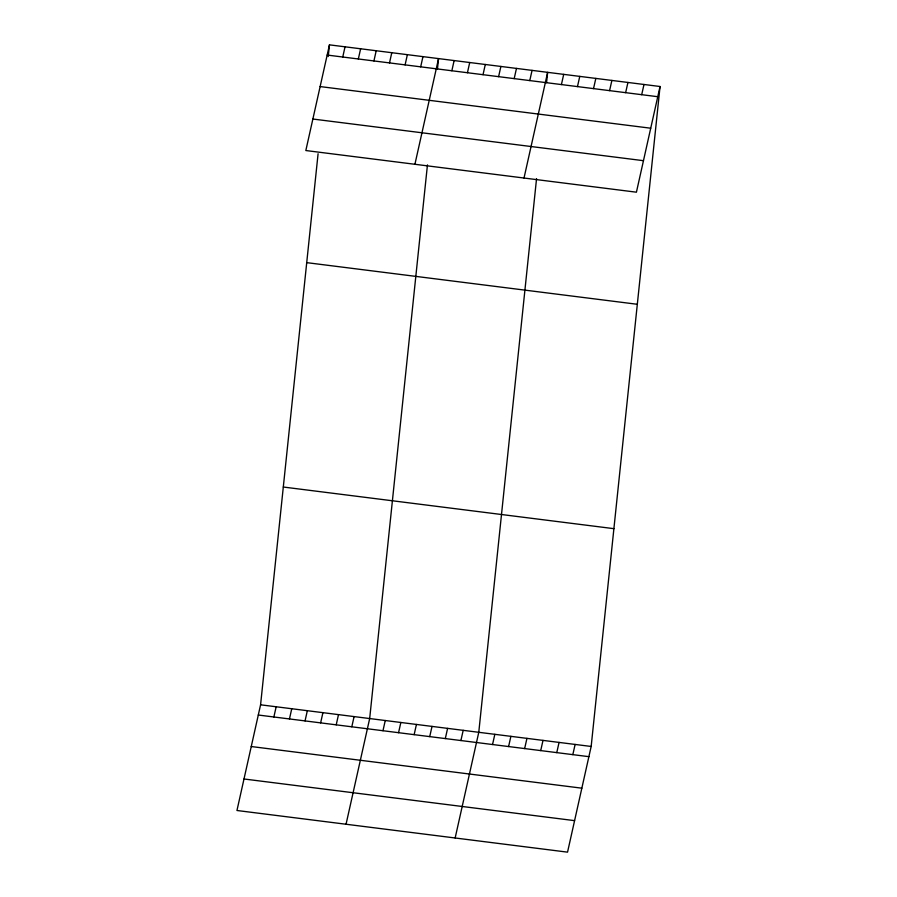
<?xml version="1.0" encoding="UTF-8"?>
<svg xmlns="http://www.w3.org/2000/svg" width="897" height="897" viewBox="0 0 897 897"><rect width="100%" height="100%" fill="white"/><g stroke="black" fill="none" stroke-linecap="round" stroke-linejoin="round"><path stroke-width="1.35" d="M660.046 86.504L636.422 192.193L305.832 150.539L329.457 44.85L660.046 86.504L591.168 746.461L567.543 852.15L236.954 810.496L260.579 704.807L318.087 153.746M328.235 56.522L329.457 44.85M427.454 164.891L369.676 718.553L346.051 824.242M437.467 68.968L438.543 58.597L414.919 164.286M536.552 178.638L478.774 732.3L455.149 837.989M546.565 82.715L547.641 72.343L524.016 178.032M342.755 57.016L345.042 46.812M358.34 58.989L360.628 48.774M373.926 60.951L376.202 50.737M389.511 62.913L391.787 52.699M405.096 64.876L407.373 54.672M273.877 716.983L276.164 706.769M420.682 66.838L422.958 56.634M289.462 718.946L291.749 708.742M305.047 720.908L307.335 710.704M451.853 70.762L454.129 60.559M320.633 722.87L322.92 712.667M467.438 72.724L469.714 62.521M336.218 724.832L338.505 714.629M483.023 74.698L485.299 64.483M351.803 726.794L354.091 716.591M498.609 76.66L500.885 66.445M514.194 78.622L516.47 68.407M382.974 730.73L385.262 720.515M529.779 80.584L532.056 70.381M398.56 732.692L400.847 722.477M414.145 734.654L416.432 724.451M561.421 84.576L563.697 74.361M429.73 736.616L432.018 726.413M577.477 86.594L579.765 76.391M445.316 738.579L447.603 728.375M593.534 88.612L595.821 78.409M460.901 740.541L463.188 730.337M609.59 90.642L611.877 80.427M625.646 92.66L627.934 82.457M492.543 744.532L494.83 734.318M641.703 94.69L643.99 84.475M508.599 746.551L510.886 736.347M524.655 748.58L526.943 738.366M540.723 750.598L542.999 740.395M556.779 752.628L559.055 742.413M572.835 754.646L575.112 744.443M327.17 55.053L657.77 96.708M320.128 86.572L650.717 128.215M312.874 119.032L643.463 160.686M306.718 262.642L637.318 304.285M283.306 487.026L613.907 528.669M260.579 704.807L591.168 746.461M258.291 715.021L588.892 756.664M251.25 746.528L581.85 788.183M243.995 778.988L574.596 820.643"/></g></svg>
